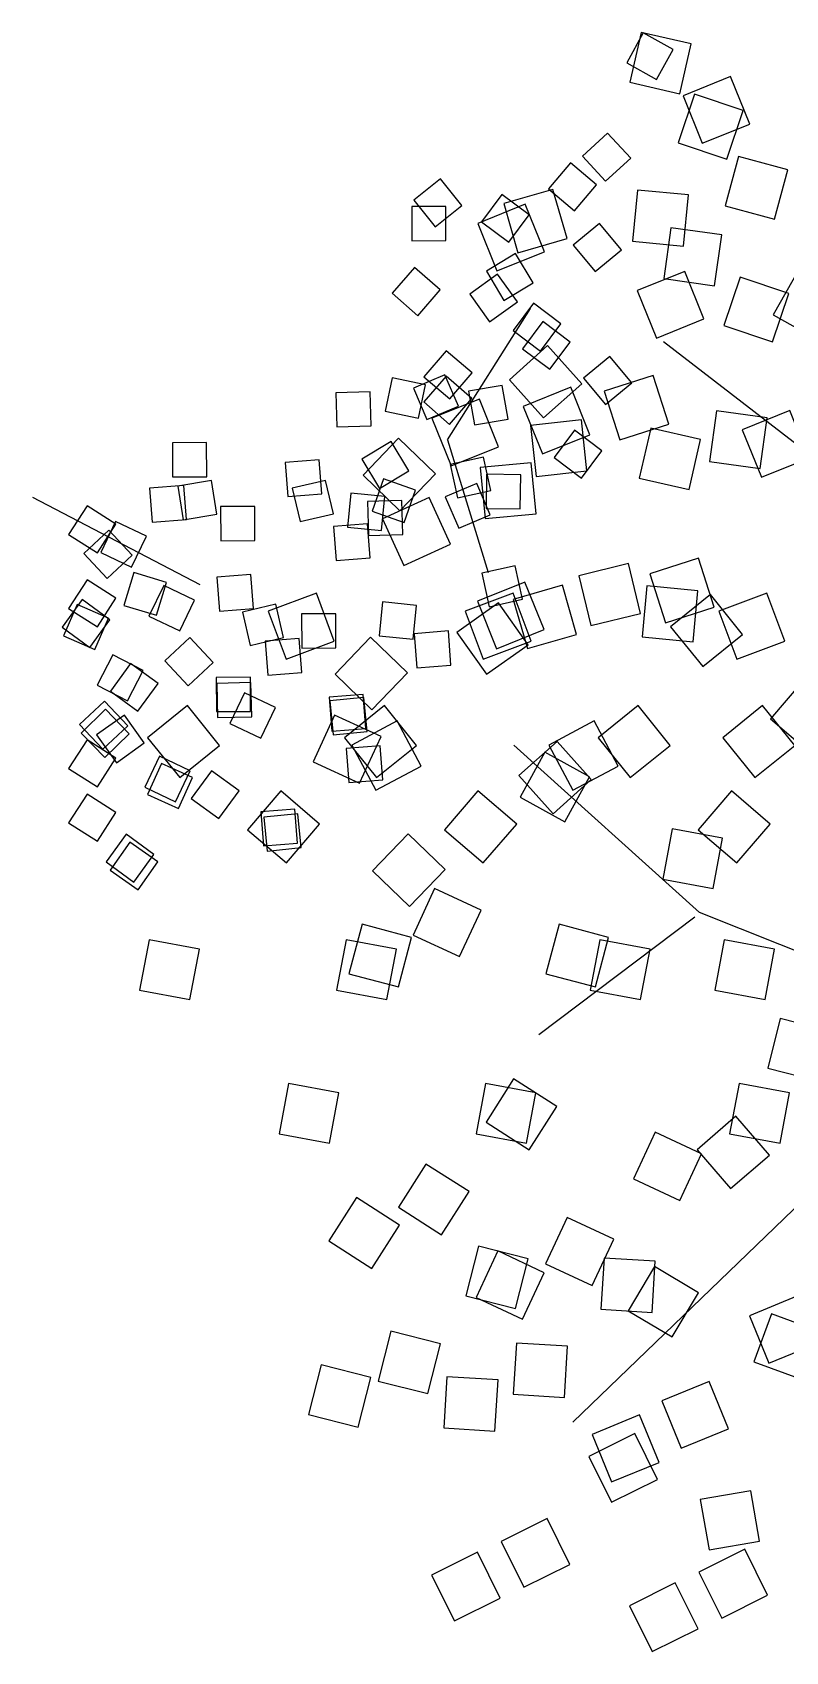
# Model space of a CAD drawing. Extents: x -14.44 to -7.79, y -9.05 to -2.97.
# Drawn here: x -14.443 to -12.163, y -8.499 to -3.6 of the extents above; entities that cross this region are included whole.
import ezdxf

# ---------------------------------------------------------------- set-up
doc = ezdxf.new("R2010")
doc.units = 0
doc.header["$MEASUREMENT"] = 0
doc.layers.get('0').update_dxf_attribs({"linetype": 'CONTINUOUS'})

msp = doc.modelspace()

# ---------------------------------------------------------------- linework, layer by layer
for p, q in [((-13.1867, -4.8322, 2.5994), (-12.9354, -4.4347, 2.8186)), ((-13.1867, -4.8322, 2.5994), (-13.0633, -5.2342, 2.7547)), ((-14.443, -5.0057, 1.5532), (-13.9359, -5.2707, 1.5532)), ((-12.4239, -6.2631, 3.2892), (-12.9858, -5.7561, 3.4879)), ((-11.5698, -6.6033, 2.6999), (-12.4239, -6.2631, 3.2892)), ((-12.4378, -6.2766, 3.3166), (-12.9106, -6.633, 3.8922)), ((-12.8076, -7.8049, 4.1731), (-11.6564, -6.6948, 2.741))]:
    msp.add_line(p, q)
at = {"extrusion": (6.99446e-33, -1, -1.83772e-16)}
msp.add_line((-11.4303, -5.386, 3.8579), (-12.5335, -4.5363, 4.6939), dxfattribs=at)
for points in [[(-12.6445, -3.6918, 2.6587), (-12.554, -3.7417, 2.5857), (-12.5041, -3.6512, 2.5126), (-12.5946, -3.6013, 2.5857)], [(-12.4841, -3.7855, 3.4274), (-12.4494, -3.6343, 3.3178), (-12.6005, -3.5996, 3.2081), (-12.6352, -3.7507, 3.3178)], [(-12.2718, -3.8769, 5.0228), (-12.3298, -3.7331, 4.9132), (-12.4736, -3.7911, 4.8036), (-12.4156, -3.9349, 4.9132)], [(-12.3413, -3.9828, 4.0292), (-12.2919, -3.8358, 3.9196), (-12.4389, -3.7864, 3.81), (-12.4883, -3.9334, 3.9196)], [(-12.7785, -3.9742, 2.6504), (-12.7084, -4.0501, 2.5773), (-12.6324, -3.9801, 2.5042), (-12.7025, -3.9041, 2.5773)], [(-12.8814, -4.0726, 1.8502), (-12.8027, -4.1396, 1.7771), (-12.7356, -4.061, 1.704), (-12.8143, -3.9939, 1.7771)], [(-12.1967, -4.1651, 4.4541), (-12.1564, -4.0153, 4.3444), (-12.3061, -3.975, 4.2348), (-12.3464, -4.1248, 4.3444)], [(-13.2885, -4.1073, 2.042), (-13.2238, -4.1879, 1.9689), (-13.1432, -4.1233, 1.8958), (-13.2078, -4.0426, 1.9689)], [(-13.084, -4.1726, 3.3577), (-13.0014, -4.2347, 3.2846), (-12.9393, -4.1521, 3.2115), (-13.0219, -4.09, 3.2846)], [(-12.8247, -4.2236, 3.5701), (-12.8677, -4.0747, 3.4605), (-13.0167, -4.1177, 3.3508), (-12.9737, -4.2667, 3.4605)], [(-12.4722, -4.246, 3.7277), (-12.4577, -4.0916, 3.6181), (-12.612, -4.0771, 3.5084), (-12.6265, -4.2315, 3.6181)], [(-13.2949, -4.23, 2.846), (-13.1916, -4.2298, 2.773), (-13.1917, -4.1265, 2.6999), (-13.2951, -4.1267, 2.773)], [(-12.8934, -4.2636, 4.0566), (-12.9514, -4.1198, 3.947), (-13.0952, -4.1778, 3.8374), (-13.0372, -4.3216, 3.947)], [(-12.8062, -4.2435, 2.2796), (-12.7402, -4.3231, 2.2065), (-12.6606, -4.2571, 2.1334), (-12.7266, -4.1776, 2.2065)], [(-12.3784, -4.366, 4.1594), (-12.3569, -4.2124, 4.0498), (-12.5105, -4.1909, 3.9402), (-12.5319, -4.3445, 4.0498)], [(-13.3545, -4.389, 3.4673), (-13.2766, -4.4569, 3.3942), (-13.2087, -4.379, 3.3211), (-13.2866, -4.3111, 3.3942)], [(-13.0692, -4.3223, 1.8418), (-13.0158, -4.4108, 1.7687), (-12.9273, -4.3574, 1.6956), (-12.9807, -4.2689, 1.7687)], [(-13.1195, -4.3913, 2.3892), (-13.0595, -4.4754, 2.3161), (-12.9753, -4.4154, 2.243), (-13.0353, -4.3312, 2.3161)], [(-12.4106, -4.4665, 5.064), (-12.4686, -4.3228, 4.9543), (-12.6124, -4.3808, 4.8447), (-12.5544, -4.5245, 4.9543)], [(-12.2034, -4.5363, 4.3856), (-12.154, -4.3893, 4.2759), (-12.301, -4.3399, 4.1663), (-12.3504, -4.4869, 4.2759)], [(-12.0656, -4.5302, 4.317), (-11.9894, -4.3951, 4.2074), (-12.1244, -4.3189, 4.0978), (-12.2007, -4.454, 4.2074)], [(-12.9881, -4.5015, 2.4943), (-12.9054, -4.5637, 2.4212), (-12.8433, -4.481, 2.3481), (-12.926, -4.4189, 2.4212)], [(-12.9602, -4.557, 3.3303), (-12.8775, -4.6191, 3.2572), (-12.8154, -4.5365, 3.1841), (-12.898, -4.4744, 3.2572)], [(-12.7805, -4.6629, 3.6729), (-12.884, -4.5474, 3.5633), (-12.9994, -4.6509, 3.4536), (-12.8959, -4.7664, 3.5633)], [(-13.2582, -4.6414, 2.8278), (-13.1796, -4.7084, 2.7547), (-13.1125, -4.6297, 2.6816), (-13.1912, -4.5627, 2.7547)], [(-12.7748, -4.6462, 2.2522), (-12.7088, -4.7258, 2.1791), (-12.6293, -4.6598, 2.106), (-12.6952, -4.5802, 2.1791)], [(-13.3546, -4.6446, 2.4258), (-13.3757, -4.7458, 2.3527), (-13.2744, -4.7669, 2.2796), (-13.2534, -4.6657, 2.3527)], [(-13.2894, -4.676, 3.3988), (-13.2488, -4.771, 3.3257), (-13.1537, -4.7304, 3.2526), (-13.1944, -4.6353, 3.3257)], [(-13.2586, -4.7179, 2.6039), (-13.1807, -4.7858, 2.5308), (-13.1128, -4.7079, 2.4577), (-13.1907, -4.64, 2.5308)], [(-12.5172, -4.785, 4.2622), (-12.5646, -4.6374, 4.1526), (-12.7122, -4.6848, 4.0429), (-12.6648, -4.8324, 4.1526)], [(-13.5245, -4.6899, 3.5039), (-13.5215, -4.7933, 3.4308), (-13.4182, -4.7903, 3.3577), (-13.4212, -4.6869, 3.4308)], [(-13.1227, -4.6855, 2.3207), (-13.1052, -4.7874, 2.2476), (-13.0033, -4.7699, 2.1745), (-13.0208, -4.6681, 2.2476)], [(-12.7556, -4.8171, 4.413), (-12.8136, -4.6733, 4.3033), (-12.9574, -4.7313, 4.1937), (-12.8994, -4.8751, 4.3033)], [(-13.0322, -4.8532, 4.0978), (-13.0902, -4.7094, 3.9881), (-13.234, -4.7674, 3.8785), (-13.176, -4.9112, 3.9881)], [(-12.2405, -4.9195, 4.5158), (-12.219, -4.7659, 4.4061), (-12.3726, -4.7444, 4.2965), (-12.3941, -4.898, 4.4061)], [(-12.0928, -4.8877, 3.4605), (-12.1508, -4.7439, 3.3508), (-12.2946, -4.8019, 3.2412), (-12.2366, -4.9457, 3.3508)], [(-12.7647, -4.9266, 4.3525), (-12.7815, -4.7724, 4.2429), (-12.9357, -4.7893, 4.1332), (-12.9188, -4.9434, 4.2429)], [(-12.4553, -4.9829, 2.5366), (-12.4206, -4.8318, 2.427), (-12.5717, -4.797, 2.3173), (-12.6064, -4.9481, 2.427)], [(-14.0192, -4.8412, 4.0475), (-14.0186, -4.9446, 3.9744), (-13.9153, -4.944, 3.9013), (-13.9158, -4.8407, 3.9744)], [(-13.4461, -4.8911, 2.8194), (-13.3927, -4.9796, 2.7463), (-13.3042, -4.9262, 2.6732), (-13.3576, -4.8377, 2.7463)], [(-13.2229, -4.9352, 3.5084), (-13.3346, -4.8276, 3.3988), (-13.4422, -4.9392, 3.2892), (-13.3306, -5.0469, 3.3988)], [(-12.8642, -4.8859, 2.4669), (-12.7816, -4.948, 2.3938), (-12.7195, -4.8654, 2.3207), (-12.8021, -4.8033, 2.3938)], [(-13.678, -4.9011, 3.9379), (-13.67, -5.0042, 3.8648), (-13.5669, -4.9962, 3.7917), (-13.575, -4.8931, 3.8648)], [(-13.1786, -4.9075, 3.312), (-13.1562, -5.0084, 3.2389), (-13.0553, -4.986, 3.1658), (-13.0777, -4.8851, 3.2389)], [(-12.9183, -5.0561, 2.5491), (-12.9331, -4.9017, 2.4395), (-13.0875, -4.9166, 2.3298), (-13.0727, -5.0709, 2.4395)], [(-13.0686, -4.9364, 2.2339), (-13.0702, -5.0398, 2.1608), (-12.9668, -5.0414, 2.0877), (-12.9652, -4.938, 2.1608)], [(-14.0881, -4.9783, 3.6135), (-14.0801, -5.0814, 3.5404), (-13.977, -5.0734, 3.4673), (-13.9851, -4.9703, 3.5404)], [(-14.0028, -4.9722, 2.1608), (-13.9864, -5.0743, 2.0877), (-13.8843, -5.0579, 2.0146), (-13.9007, -4.9558, 2.0877)], [(-13.6565, -4.9791, 2.0512), (-13.6327, -5.0797, 1.9781), (-13.5321, -5.0559, 1.905), (-13.5559, -4.9553, 1.9781)], [(-13.479, -4.9937, 3.3037), (-13.4896, -5.0965, 3.2306), (-13.3868, -5.1072, 3.1575), (-13.3762, -5.0043, 3.2306)], [(-13.3808, -4.9506, 2.2256), (-13.415, -5.0482, 2.1525), (-13.3174, -5.0824, 2.0794), (-13.2832, -4.9848, 2.1525)], [(-13.1935, -5.0049, 2.5354), (-13.1529, -5.0999, 2.4623), (-13.0578, -5.0593, 2.3892), (-13.0984, -4.9643, 2.4623)], [(-14.2775, -5.0318, 3.3714), (-14.3332, -5.1189, 3.2983), (-14.246, -5.1745, 3.2252), (-14.1904, -5.0874, 3.2983)], [(-13.8733, -5.0345, 2.9054), (-13.8728, -5.1378, 2.8323), (-13.7694, -5.1373, 2.7592), (-13.77, -5.0339, 2.8323)], [(-13.4286, -5.0189, 2.6405), (-13.4256, -5.1222, 2.5674), (-13.3222, -5.1192, 2.4943), (-13.3252, -5.0159, 2.5674)], [(-13.178, -5.1478, 4.365), (-13.2427, -5.0069, 4.2554), (-13.3836, -5.0716, 4.1457), (-13.3189, -5.2125, 4.2554)], [(-14.1914, -5.0798, 3.979), (-14.2359, -5.1731, 3.9059), (-14.1426, -5.2176, 3.8328), (-14.0981, -5.1243, 3.9059)], [(-13.5322, -5.0944, 2.7958), (-13.5241, -5.1975, 2.7227), (-13.4211, -5.1894, 2.6496), (-13.4291, -5.0864, 2.7227)], [(-14.2115, -5.106, 2.942), (-14.2871, -5.1765, 2.8689), (-14.2165, -5.2521, 2.7958), (-14.141, -5.1815, 2.8689)], [(-12.3793, -5.3385, 4.6185), (-12.4267, -5.1909, 4.5089), (-12.5743, -5.2383, 4.3993), (-12.5269, -5.3859, 4.5089)], [(-14.1364, -5.2344, 2.0923), (-14.166, -5.3335, 2.0192), (-14.0669, -5.3631, 1.9461), (-14.0373, -5.264, 2.0192)], [(-13.8845, -5.2482, 3.9105), (-13.8765, -5.3513, 3.8374), (-13.7734, -5.3432, 3.7643), (-13.7815, -5.2402, 3.8374)], [(-13.0827, -5.2364, 2.4486), (-13.0603, -5.3373, 2.3755), (-12.9594, -5.3149, 2.3024), (-12.9818, -5.214, 2.3755)], [(-12.6022, -5.3576, 4.6528), (-12.6392, -5.2071, 4.5432), (-12.7897, -5.2441, 4.4335), (-12.7527, -5.3946, 4.5432)], [(-14.2775, -5.2556, 3.9379), (-14.3332, -5.3427, 3.8648), (-14.246, -5.3984, 3.7917), (-14.1904, -5.3113, 3.8648)], [(-14.0456, -5.2731, 2.8369), (-14.0901, -5.3664, 2.7638), (-13.9967, -5.4109, 2.6907), (-13.9523, -5.3175, 2.7638)], [(-12.8944, -5.4067, 4.4541), (-12.9524, -5.2629, 4.3444), (-13.0962, -5.3209, 4.2348), (-13.0382, -5.4647, 4.3444)], [(-12.7959, -5.4211, 2.6793), (-12.8389, -5.2721, 2.5697), (-12.9879, -5.3151, 2.46), (-12.9448, -5.4641, 2.5697)], [(-12.4433, -5.4434, 2.8369), (-12.4288, -5.289, 2.7273), (-12.5832, -5.2745, 2.6176), (-12.5977, -5.4289, 2.7273)], [(-14.2919, -5.316, 3.8922), (-14.3528, -5.3995, 3.8191), (-14.2692, -5.4604, 3.746), (-14.2083, -5.3769, 3.8191)], [(-14.3072, -5.3308, 2.0512), (-14.3489, -5.4254, 1.9781), (-14.2542, -5.4671, 1.905), (-14.2126, -5.3724, 1.9781)], [(-13.8072, -5.3537, 2.0238), (-13.7835, -5.4543, 1.9507), (-13.6829, -5.4306, 1.8776), (-13.7066, -5.33, 1.9507)], [(-13.5297, -5.4419, 3.3315), (-13.5836, -5.2966, 3.2218), (-13.729, -5.3505, 3.1122), (-13.675, -5.4959, 3.2218)], [(-13.3831, -5.3226, 2.4403), (-13.3937, -5.4254, 2.3672), (-13.2909, -5.4361, 2.2941), (-13.2802, -5.3333, 2.3672)], [(-12.9425, -5.4523, 4.4952), (-13.0321, -5.3257, 4.3856), (-13.1586, -5.4153, 4.2759), (-13.0691, -5.5419, 4.3856)], [(-12.9335, -5.4419, 5.2844), (-12.9875, -5.2966, 5.1748), (-13.1328, -5.3505, 5.0651), (-13.0789, -5.4959, 5.1748)], [(-12.2935, -5.4216, 4.3856), (-12.3906, -5.3008, 4.2759), (-12.5115, -5.398, 4.1663), (-12.4143, -5.5188, 4.2759)], [(-12.166, -5.4419, 2.9272), (-12.22, -5.2966, 2.8175), (-12.3654, -5.3505, 2.7079), (-12.3114, -5.4959, 2.8175)], [(-13.6285, -5.359, 3.3257), (-13.6279, -5.4624, 3.2526), (-13.5246, -5.4619, 3.1795), (-13.5251, -5.3585, 3.2526)], [(-13.9666, -5.4305, 3.3623), (-14.0422, -5.5011, 3.2892), (-13.9716, -5.5766, 3.2161), (-13.8961, -5.506, 3.2892)], [(-13.7387, -5.4415, 2.7684), (-13.7306, -5.5445, 2.6953), (-13.6276, -5.5365, 2.6222), (-13.6356, -5.4334, 2.6953)], [(-13.3079, -5.5377, 2.5765), (-13.4195, -5.43, 2.4669), (-13.5271, -5.5417, 2.3572), (-13.4155, -5.6493, 2.4669)], [(-13.2873, -5.419, 3.2161), (-13.2793, -5.522, 3.143), (-13.1762, -5.514, 3.0699), (-13.1842, -5.4109, 3.143)], [(-14.1994, -5.4832, 2.0055), (-14.2467, -5.5751, 1.9324), (-14.1548, -5.6225, 1.8593), (-14.1075, -5.5306, 1.9324)], [(-14.146, -5.5093, 2.7501), (-14.2069, -5.5928, 2.677), (-14.1234, -5.6537, 2.6039), (-14.0625, -5.5702, 2.677)], [(-13.8863, -5.5513, 2.8963), (-13.8857, -5.6547, 2.8232), (-13.7824, -5.6541, 2.7501), (-13.7829, -5.5508, 2.8232)], [(-13.885, -5.5696, 2.3481), (-13.8824, -5.6729, 2.275), (-13.7791, -5.6703, 2.2019), (-13.7817, -5.567, 2.275)], [(-11.9907, -5.6594, 4.5158), (-12.1085, -5.5585, 4.4061), (-12.2093, -5.6763, 4.2965), (-12.0915, -5.7771, 4.4061)], [(-14.2244, -5.6228, 2.9328), (-14.3, -5.6934, 2.8597), (-14.2294, -5.7689, 2.7867), (-14.1539, -5.6983, 2.8597)], [(-13.8007, -5.5976, 3.2572), (-13.8452, -5.691, 3.1841), (-13.7519, -5.7354, 3.111), (-13.7074, -5.6421, 3.1841)], [(-13.5451, -5.6113, 2.7867), (-13.5371, -5.7143, 2.7136), (-13.434, -5.7063, 2.6405), (-13.442, -5.6032, 2.7136)], [(-13.5427, -5.6226, 2.2385), (-13.5326, -5.7255, 2.1654), (-13.4298, -5.7154, 2.0923), (-13.4399, -5.6125, 2.1654)], [(-14.2217, -5.6478, 2.3846), (-14.2958, -5.7199, 2.3116), (-14.2237, -5.794, 2.2385), (-14.1496, -5.7219, 2.3116)], [(-14.1644, -5.6655, 3.1621), (-14.2486, -5.7255, 3.089), (-14.1886, -5.8096, 3.0159), (-14.1045, -5.7496, 3.089)], [(-13.8764, -5.7574, 3.344), (-13.9736, -5.6366, 3.2343), (-14.0944, -5.7338, 3.1247), (-13.9972, -5.8546, 3.2343)], [(-13.3878, -5.7306, 4.3924), (-13.5286, -5.6656, 4.2828), (-13.5936, -5.8063, 4.1731), (-13.4528, -5.8714, 4.2828)], [(-13.2802, -5.7574, 5.2969), (-13.3774, -5.6366, 5.1873), (-13.4982, -5.7338, 5.0777), (-13.4011, -5.8546, 5.1873)], [(-13.2667, -5.8202, 3.6318), (-13.3394, -5.6832, 3.5222), (-13.4764, -5.7559, 3.4125), (-13.4037, -5.8929, 3.5222)], [(-12.6705, -5.8202, 5.5847), (-12.7432, -5.6832, 5.4751), (-12.8802, -5.7559, 5.3655), (-12.8075, -5.8929, 5.4751)], [(-12.5128, -5.7574, 2.9397), (-12.6099, -5.6366, 2.8301), (-12.7308, -5.7338, 2.7204), (-12.6336, -5.8546, 2.8301)], [(-12.1359, -5.7574, 5.9342), (-12.233, -5.6366, 5.8246), (-12.3539, -5.7338, 5.7149), (-12.2567, -5.8546, 5.8246)], [(-14.2775, -5.7399, 2.7958), (-14.3332, -5.827, 2.7227), (-14.246, -5.8826, 2.6496), (-14.1904, -5.7955, 2.7227)], [(-13.4938, -5.766, 3.1887), (-13.4858, -5.8691, 3.1156), (-13.3827, -5.8611, 3.0425), (-13.3907, -5.758, 3.1156)], [(-12.7516, -5.8603, 2.7821), (-12.8551, -5.7448, 2.6724), (-12.9706, -5.8483, 2.5628), (-12.8671, -5.9638, 2.6724)], [(-12.7565, -5.8526, 4.598), (-12.8922, -5.7776, 4.4883), (-12.9672, -5.9133, 4.3787), (-12.8315, -5.9883, 4.4883)], [(-14.0585, -5.7899, 2.8278), (-14.103, -5.8832, 2.7547), (-14.0097, -5.9277, 2.6816), (-13.9652, -5.8344, 2.7547)], [(-14.0525, -5.8116, 2.2796), (-14.095, -5.9058, 2.2065), (-14.0008, -5.9484, 2.1334), (-13.9583, -5.8542, 2.2065)], [(-13.9011, -5.8338, 3.1704), (-13.962, -5.9174, 3.0973), (-13.8785, -5.9782, 3.0242), (-13.8176, -5.8947, 3.0973)], [(-14.2775, -5.9043, 3.2161), (-14.3332, -5.9914, 3.143), (-14.246, -6.0471, 3.0699), (-14.1904, -5.96, 3.143)], [(-13.5736, -5.9951, 3.4742), (-13.6914, -5.8943, 3.3645), (-13.7922, -6.0121, 3.2549), (-13.6744, -6.1129, 3.3645)], [(-12.9774, -5.9951, 5.4271), (-13.0952, -5.8943, 5.3175), (-13.1961, -6.0121, 5.2079), (-13.0783, -6.1129, 5.3175)], [(-12.21, -5.9951, 3.0699), (-12.3277, -5.8943, 2.9603), (-12.4286, -6.0121, 2.8506), (-12.3108, -6.1129, 2.9603)], [(-13.7516, -5.9583, 2.7592), (-13.7436, -6.0614, 2.6862), (-13.6405, -6.0533, 2.6131), (-13.6485, -5.9503, 2.6862)], [(-13.7422, -5.9738, 2.2111), (-13.7321, -6.0767, 2.138), (-13.6292, -6.0665, 2.0649), (-13.6393, -5.9637, 2.138)], [(-14.159, -6.0261, 2.741), (-14.2198, -6.1096, 2.6679), (-14.1363, -6.1705, 2.5948), (-14.0754, -6.087, 2.6679)], [(-13.1941, -6.1327, 2.6176), (-13.3057, -6.025, 2.508), (-13.4133, -6.1367, 2.3984), (-13.3017, -6.2443, 2.508)], [(-12.3545, -6.0381, 4.413), (-12.5069, -6.0094, 4.3033), (-12.5355, -6.1618, 4.1937), (-12.3831, -6.1904, 4.3033)], [(-14.1481, -6.0498, 2.1928), (-14.2073, -6.1345, 2.1197), (-14.1226, -6.1937, 2.0466), (-14.0634, -6.109, 2.1197)], [(-13.085, -6.2552, 4.4335), (-13.2257, -6.1902, 4.3239), (-13.2907, -6.331, 4.2142), (-13.15, -6.396, 4.3239)], [(-13.2954, -6.3379, 3.577), (-13.4453, -6.2983, 3.4673), (-13.4849, -6.4482, 3.3577), (-13.335, -6.4878, 3.4673)], [(-12.6992, -6.3379, 5.5299), (-12.8491, -6.2983, 5.4203), (-12.8887, -6.4482, 5.3106), (-12.7388, -6.4878, 5.4203)], [(-13.9374, -6.3738, 3.3714), (-14.0898, -6.3452, 3.2618), (-14.1184, -6.4976, 3.1521), (-13.966, -6.5262, 3.2618)], [(-13.3413, -6.3738, 5.3243), (-13.4936, -6.3452, 5.2147), (-13.5223, -6.4976, 5.1051), (-13.3699, -6.5262, 5.2147)], [(-12.5738, -6.3738, 2.9671), (-12.7262, -6.3452, 2.8575), (-12.7548, -6.4976, 2.7478), (-12.6024, -6.5262, 2.8575)], [(-12.1969, -6.3738, 5.9616), (-12.3493, -6.3452, 5.852), (-12.3779, -6.4976, 5.7423), (-12.2255, -6.5262, 5.852)], [(-12.0292, -6.6213, 5.9342), (-12.1796, -6.5833, 5.8246), (-12.2175, -6.7337, 5.7149), (-12.0672, -6.7716, 5.8246)], [(-13.5155, -6.8085, 3.4125), (-13.6679, -6.7799, 3.3029), (-13.6965, -6.9323, 3.1932), (-13.5441, -6.9609, 3.3029)], [(-12.9193, -6.8085, 5.3655), (-13.0717, -6.7799, 5.2558), (-13.1004, -6.9323, 5.1462), (-12.948, -6.9609, 5.2558)], [(-12.856, -6.8498, 5.2844), (-12.9866, -6.7663, 5.1748), (-13.0701, -6.8969, 5.0651), (-12.9395, -6.9805, 5.1748)], [(-12.1519, -6.8085, 3.0082), (-12.3043, -6.7799, 2.8986), (-12.3329, -6.9323, 2.7889), (-12.1805, -6.9609, 2.8986)], [(-12.2127, -6.9967, 2.9203), (-12.3141, -6.8794, 2.8107), (-12.4314, -6.9808, 2.7011), (-12.3301, -7.0981, 2.8107)], [(-12.4182, -6.9934, 5.5847), (-12.5587, -6.9278, 5.4751), (-12.6243, -7.0684, 5.3655), (-12.4838, -7.1339, 5.4751)], [(-13.1214, -7.1072, 4.1675), (-13.252, -7.0237, 4.0578), (-13.3355, -7.1543, 3.9482), (-13.2049, -7.2378, 4.0578)], [(-13.3319, -7.2089, 3.3315), (-13.4625, -7.1254, 3.2218), (-13.546, -7.256, 3.1122), (-13.4154, -7.3395, 3.2218)], [(-12.6836, -7.2508, 4.4678), (-12.8241, -7.1852, 4.3581), (-12.8897, -7.3257, 4.2485), (-12.7492, -7.3913, 4.3581)], [(-12.9427, -7.3105, 5.2969), (-13.0931, -7.2726, 5.1873), (-13.131, -7.4229, 5.0777), (-12.9807, -7.4609, 5.1873)], [(-12.8941, -7.3525, 3.6318), (-13.0346, -7.2869, 3.5222), (-13.1002, -7.4274, 3.4125), (-12.9597, -7.493, 3.5222)], [(-12.5578, -7.3179, 5.4271), (-12.7126, -7.3083, 5.3175), (-12.7222, -7.4631, 5.2079), (-12.5674, -7.4727, 5.3175)], [(-12.4273, -7.4135, 2.9328), (-12.5606, -7.3343, 2.8232), (-12.6398, -7.4675, 2.7136), (-12.5065, -7.5468, 2.8232)], [(-12.1293, -7.4239, 5.5299), (-12.2728, -7.4826, 5.4203), (-12.2142, -7.6261, 5.3106), (-12.0706, -7.5675, 5.4203)], [(-12.0605, -7.5304, 3.063), (-12.2061, -7.4771, 2.9534), (-12.2594, -7.6227, 2.8438), (-12.1138, -7.676, 2.9534)], [(-13.2081, -7.5679, 4.18), (-13.3585, -7.5299, 4.0703), (-13.3964, -7.6803, 3.9607), (-13.2461, -7.7182, 4.0703)], [(-12.8232, -7.5753, 4.3102), (-12.978, -7.5657, 4.2005), (-12.9876, -7.7204, 4.0909), (-12.8328, -7.73, 4.2005)], [(-13.4186, -7.6696, 3.344), (-13.569, -7.6317, 3.2343), (-13.6069, -7.782, 3.1247), (-13.4566, -7.8199, 3.2343)], [(-13.0337, -7.677, 3.4742), (-13.1885, -7.6674, 3.3645), (-13.1981, -7.8222, 3.2549), (-13.0433, -7.8317, 3.3645)], [(-12.3947, -7.6813, 4.413), (-12.5382, -7.7399, 4.3033), (-12.4796, -7.8835, 4.1937), (-12.336, -7.8248, 4.3033)], [(-12.6052, -7.783, 3.577), (-12.7487, -7.8417, 3.4673), (-12.6901, -7.9852, 3.3577), (-12.5465, -7.9265, 3.4673)], [(-12.6202, -7.8393, 5.3243), (-12.7591, -7.9083, 5.2147), (-12.6901, -8.0472, 5.1051), (-12.5512, -7.9782, 5.2147)], [(-12.269, -8.0123, 2.9603), (-12.4218, -8.0388, 2.8506), (-12.3953, -8.1916, 2.741), (-12.2425, -8.1651, 2.8506)], [(-12.8856, -8.0967, 4.2074), (-13.0245, -8.1656, 4.0978), (-12.9555, -8.3045, 3.9881), (-12.8166, -8.2356, 4.0978)], [(-13.0961, -8.1984, 3.3714), (-13.235, -8.2673, 3.2618), (-13.166, -8.4062, 3.1521), (-13.0271, -8.3373, 3.2618)], [(-12.287, -8.1896, 4.2485), (-12.4258, -8.2585, 4.1389), (-12.3569, -8.3974, 4.0292), (-12.218, -8.3285, 4.1389)], [(-12.4974, -8.2913, 3.4125), (-12.6363, -8.3602, 3.3029), (-12.5674, -8.4991, 3.1932), (-12.4285, -8.4302, 3.3029)]]:
    msp.add_3dface(points)

doc.saveas('drawing.dxf')
